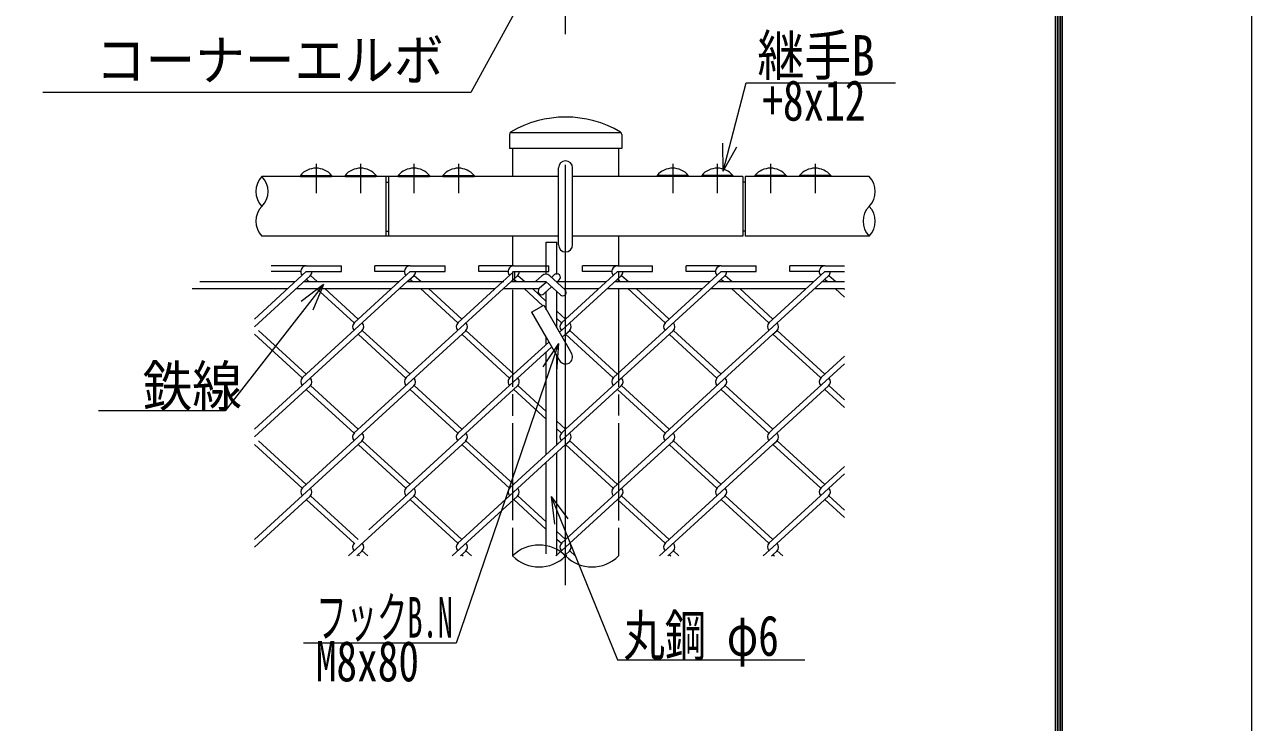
# Model space of a CAD drawing. Units: millimetres, scale not verified. Extents: x -5699 to 5699, y -3329 to 3329.
# Drawn here: x 950 to 2701, y -1440 to -443 of the extents above; entities that cross this region are included whole.
import ezdxf
from ezdxf.enums import TextEntityAlignment as Align

# ---------------------------------------------------------------- set-up
doc = ezdxf.new("R2010")
doc.units = ezdxf.units.MM
doc.header["$LTSCALE"] = 20
doc.linetypes.add('USER1', pattern=[50.5, 30, -9, 2.5, -9])
for name, color, linetype, lineweight in [('0-1_3', 3, 'Continuous', 13), ('0-2_26', 2, 'USER1', 13), ('0-3_1', 1, 'Continuous', 9), ('0-4_27', 7, 'Continuous', 13), ('0-5_28', 7, 'Continuous', 13), ('0-6_23', 2, 'Continuous', 9), ('0-9_11', 59, 'Continuous', 9)]:
    doc.layers.add(name, color=color, linetype=linetype, lineweight=lineweight)
doc.styles.add('ＭＳ ゴシック', font='')
doc.styles.get('ＭＳ ゴシック').set_extended_font_data('MS Gothic')

msp = doc.modelspace()

# ---------------------------------------------------------------- linework, layer by layer
at = {"layer": '0-1_3'}
for p, q in [((1712.4, -757.91), (1712.4, -647.91)), ((1732.4, -757.91), (1732.4, -647.91)), ((1343.94, -658.68), (1388.44, -658.68)), ((1343.94, -658.68), (1343.94, -660.41)), ((1343.94, -660.41), (1388.44, -660.41)), ((1388.44, -658.68), (1388.44, -660.41)), ((1407.58, -658.68), (1452.08, -658.68)), ((1407.58, -658.68), (1407.58, -660.41)), ((1407.58, -660.41), (1452.08, -660.41)), ((1452.08, -658.68), (1452.08, -660.41)), ((1483.6, -658.68), (1528.1, -658.68)), ((1483.6, -658.68), (1483.6, -660.41)), ((1483.6, -660.41), (1528.1, -660.41)), ((1528.1, -658.68), (1528.1, -660.41)), ((1547.24, -658.68), (1591.74, -658.68)), ((1547.24, -658.68), (1547.24, -660.41)), ((1547.24, -660.41), (1591.74, -660.41)), ((1591.74, -658.68), (1591.74, -660.41)), ((1897.56, -658.68), (1853.06, -658.68)), ((1853.06, -658.68), (1853.06, -660.41)), ((1897.56, -660.41), (1853.06, -660.41)), ((1897.56, -658.68), (1897.56, -660.41)), ((1961.2, -658.68), (1916.7, -658.68)), ((1916.7, -658.68), (1916.7, -660.41)), ((1961.2, -660.41), (1916.7, -660.41)), ((1961.2, -658.68), (1961.2, -660.41)), ((2037.21, -658.68), (1992.71, -658.68)), ((1992.71, -658.68), (1992.71, -660.41)), ((2037.21, -660.41), (1992.71, -660.41)), ((2037.21, -658.68), (2037.21, -660.41)), ((2100.85, -658.68), (2056.35, -658.68)), ((2056.35, -658.68), (2056.35, -660.41)), ((2100.85, -660.41), (2056.35, -660.41)), ((2100.85, -658.68), (2100.85, -660.41)), ((1466.07, -668.41), (1469.61, -668.41)), ((1978.73, -668.41), (1975.19, -668.41)), ((1466.07, -738.41), (1469.61, -738.41)), ((1978.73, -738.41), (1975.19, -738.41)), ((1694.9, -754.16), (1709.9, -754.16)), ((1694.9, -799.84), (1694.9, -754.16)), ((1709.9, -800.37), (1709.9, -754.16)), ((1688.69, -802.01), (1679.51, -810.41)), ((1699.95, -802.01), (1721.77, -822)), ((1706.64, -800.37), (1702.4, -804.26)), ((1189.58, -820.41), (1325.75, -820.41)), ((1200.49, -810.41), (1336.67, -810.41)), ((1288.2, -820.41), (1325.75, -820.41)), ((1289.07, -810.41), (1336.67, -810.41)), ((1337.59, -820.41), (1473.77, -820.41)), ((1348.51, -810.41), (1484.68, -810.41)), ((1485.61, -820.41), (1546.99, -820.41)), ((1485.61, -820.41), (1621.79, -820.41)), ((1496.53, -810.41), (1546.99, -810.41)), ((1496.53, -810.41), (1634.08, -810.41)), ((1529.49, -810.41), (1632.7, -810.41)), ((1529.49, -820.41), (1621.79, -820.41)), ((1633.63, -820.41), (1645, -820.41)), ((1633.63, -820.41), (1684.77, -820.41)), ((1644.55, -810.41), (1694.32, -810.41)), ((1645.93, -810.41), (1694.32, -810.41)), ((1656.84, -820.41), (1684.77, -820.41)), ((1695, -811.04), (1684.77, -820.41)), ((1702.4, -817.82), (1691.52, -827.79)), ((1694.32, -810.41), (1715.01, -829.38)), ((1709.12, -810.41), (1780.72, -810.41)), ((1713.4, -807.74), (1709.8, -811.04)), ((1710.48, -810.41), (1780.72, -810.41)), ((1720.03, -820.41), (1769.81, -820.41)), ((1720.03, -820.41), (1769.81, -820.41)), ((1781.65, -820.41), (1917.83, -820.41)), ((1781.65, -820.41), (1829.32, -820.41)), ((1792.56, -810.41), (1928.74, -810.41)), ((1792.56, -810.41), (1818.4, -810.41)), ((1929.67, -820.41), (1991.05, -820.41)), ((1929.67, -820.41), (2065.85, -820.41)), ((1940.58, -810.41), (1991.05, -810.41)), ((1940.58, -810.41), (2076.76, -810.41)), ((2077.69, -820.41), (2120.53, -820.41)), ((2088.6, -810.41), (2120.53, -810.41)), ((1694.9, -848.64), (1694.9, -824.69)), ((1709.9, -863.25), (1709.9, -824.69)), ((1673.92, -853.94), (1691.24, -843.94)), ((1673.92, -853.94), (1694.9, -890.28)), ((1691.24, -843.94), (1727.61, -906.94)), ((1694.9, -850.28), (1694.9, -849.51)), ((1709.9, -876.26), (1709.9, -863.25)), ((1694.65, -889.85), (1713.74, -922.91)), ((1694.9, -899.91), (1694.9, -890.28)), ((1727.61, -906.94), (1731.06, -912.91)), ((1694.9, -1006.84), (1694.9, -910.76)), ((1709.9, -913.76), (1709.9, -913.37)), ((1709.9, -1020.59), (1709.9, -916.26)), ((1694.9, -1057.24), (1694.9, -1006.84)), ((1709.9, -1043.5), (1709.9, -1020.59)), ((1694.9, -1198.96), (1694.9, -1068.09)), ((1709.9, -1202.08), (1709.9, -1054.35))]:
    msp.add_line(p, q, dxfattribs=at)
for centre, radius, start, end in [((1722.4, -647.91), 10, 0, 180), ((1366.19, -677.66), 29.25, 40.47549, 139.52451), ((1429.83, -677.66), 29.25, 40.47549, 139.52451), ((1505.85, -677.66), 29.25, 40.47549, 139.52451), ((1569.49, -677.66), 29.25, 40.47549, 139.52451), ((1875.31, -677.66), 29.25, 40.47549, 139.52451), ((1938.95, -677.66), 29.25, 40.47549, 139.52451), ((2014.96, -677.66), 29.25, 40.47549, 139.52451), ((2078.6, -677.66), 29.25, 40.47549, 139.52451), ((1722.4, -757.91), 10, 180, 0), ((1694.32, -808.15), 8.33, 47.5, 132.5), ((1710.02, -804.05), 5, 312.5, 132.5), ((1688.15, -824.1), 5, 132.5, 312.5), ((1718.39, -825.69), 5, 227.5, 47.5), ((1722.4, -917.91), 10, 210, 30)]:
    msp.add_arc(centre, radius, start, end, dxfattribs=at)
at = {"layer": '0-2_26'}
for p, q in [((1722.4, -456.87), (1722.4, -123.54)), ((1722.4, -1243.75), (1722.4, -560.41)), ((1366.19, -642.2), (1366.19, -683.87)), ((1429.83, -642.2), (1429.83, -683.87)), ((1505.85, -642.2), (1505.85, -683.87)), ((1569.49, -642.2), (1569.49, -683.87)), ((1875.31, -642.2), (1875.31, -683.87)), ((1938.95, -642.2), (1938.95, -683.87)), ((2014.96, -642.2), (2014.96, -683.87)), ((2078.6, -642.2), (2078.6, -683.87))]:
    msp.add_line(p, q, dxfattribs=at)
at = {"layer": '0-3_1'}
for p, q in [((1642.15, -600.27), (1642.15, -620.41)), ((1801.82, -597.91), (1642.98, -597.91)), ((1802.65, -600.27), (1802.65, -620.41)), ((1802.65, -620.41), (1642.15, -620.41)), ((1646.77, -620.41), (1646.77, -660.41)), ((1798.02, -620.41), (1798.02, -660.41)), ((1712.4, -660.41), (1289.07, -660.41)), ((1466.07, -660.41), (1466.07, -745.41)), ((1469.61, -660.41), (1469.61, -745.41)), ((1975.19, -660.41), (1732.4, -660.41)), ((1975.19, -660.41), (1975.19, -745.41)), ((2155.73, -660.41), (1978.73, -660.41)), ((1978.73, -660.41), (1978.73, -745.41)), ((1712.4, -745.41), (1289.07, -745.41)), ((1646.77, -745.41), (1646.77, -788.04)), ((1975.19, -745.41), (1732.4, -745.41)), ((1798.02, -745.41), (1798.02, -788.04)), ((2155.73, -745.41), (1978.73, -745.41)), ((1646.77, -796.04), (1646.77, -810.41)), ((1650.01, -810.41), (1650.01, -796.04)), ((1798.02, -796.04), (1798.02, -810.41)), ((1646.77, -822.04), (1646.77, -960.37)), ((1798.02, -821.77), (1798.02, -960.61)), ((1646.77, -971.22), (1646.77, -1001.76)), ((1798.02, -971.46), (1798.02, -1001.52)), ((1646.77, -1012.61), (1646.77, -1150.96)), ((1798.02, -1012.37), (1798.02, -1151.21)), ((1646.77, -1161.81), (1646.77, -1202.08)), ((1798.02, -1162.06), (1798.02, -1202.08))]:
    msp.add_line(p, q, dxfattribs=at)
for centre, radius, start, end in [((1722.4, -728.34), 152.93, 59.14927, 120.85073), ((1645.9, -600.27), 3.75, 120.85073, 180), ((1798.9, -600.27), 3.75, 0, 59.14927)]:
    msp.add_arc(centre, radius, start, end, dxfattribs=at)
at = {"layer": '0-4_27'}
for centre, radius, start, end in [((1310.45, -681.66), 30.15, 135.18146, 224.81854), ((1267.68, -681.66), 30.15, 315.18146, 44.81854), ((2134.35, -681.66), 30.15, 315.18146, 44.81854), ((1310.45, -724.16), 30.15, 135.18146, 224.81854), ((2177.12, -724.16), 30.15, 135.18146, 224.81854), ((2134.35, -724.16), 30.15, 315.18146, 44.81854), ((1684.59, -1240.13), 53.65, 45.18146, 134.81854), ((1684.59, -1164.03), 53.65, 225.18146, 314.81854), ((1760.21, -1164.03), 53.65, 225.18146, 314.81854)]:
    msp.add_arc(centre, radius, start, end, dxfattribs=at)
at = {"layer": '0-5_28'}
for p, q in [((1947.3, -652.61), (1947, -612.62)), ((1947.3, -652.61), (1967.04, -617.83)), ((1377.07, -814.43), (1345.17, -838.56)), ((1377.07, -814.43), (1361.51, -851.28)), ((1712.35, -898.61), (1566.08, -1326.48)), ((1712.35, -898.61), (1690.05, -931.82)), ((1712.35, -898.61), (1709.64, -938.51)), ((1701.62, -1117.12), (1796.32, -1350.43)), ((1701.62, -1117.12), (1725.75, -1149.03)), ((1701.62, -1117.12), (1706.56, -1156.82)), ((1566.08, -1326.48), (1348.45, -1326.48)), ((1796.32, -1350.43), (2063.89, -1350.43))]:
    msp.add_line(p, q, dxfattribs=at)
for points in [[(1665.85, -396.43), (1587.38, -540.22), (976.22, -540.22)], [(1947.3, -652.61), (1980.08, -526.55), (2193.44, -526.55)], [(1377.07, -814.43), (1236.65, -994.85), (1055.78, -994.85)]]:
    msp.add_lwpolyline(points, dxfattribs=at)
at = {"layer": '0-6_23'}
for points in [[(-5698.58, 2610.62), (2701.42, 2610.62), (2701.42, -3329.38), (-5698.58, -3329.38)], [(-5428.58, 2390.62), (2431.42, 2390.62), (2431.42, -3109.38), (-5428.58, -3109.38)], [(-5426.08, 2388.12), (2428.92, 2388.12), (2428.92, -3106.88), (-5426.08, -3106.88)], [(-5423.58, 2385.62), (2426.42, 2385.62), (2426.42, -3104.38), (-5423.58, -3104.38)], [(-5421.08, 2383.12), (2423.92, 2383.12), (2423.92, -3101.88), (-5421.08, -3101.88)], [(-5418.58, 2380.62), (2421.42, 2380.62), (2421.42, -3099.38), (-5418.58, -3099.38)]]:
    msp.add_lwpolyline(points, close=True, dxfattribs=at)
at = {"layer": '0-9_11'}
for p, q in [((1352.35, -788.04), (1302.35, -788.04)), ((1352.35, -788.04), (1402.35, -788.04)), ((1402.35, -796.04), (1402.35, -788.04)), ((1450.37, -796.04), (1450.37, -788.04)), ((1500.37, -788.04), (1450.37, -788.04)), ((1500.37, -788.04), (1550.37, -788.04)), ((1550.37, -796.04), (1550.37, -788.04)), ((1598.39, -796.04), (1598.39, -788.04)), ((1648.39, -788.04), (1598.39, -788.04)), ((1648.39, -788.04), (1698.39, -788.04)), ((1698.39, -796.04), (1698.39, -788.04)), ((1746.41, -796.04), (1746.41, -788.04)), ((1796.41, -788.04), (1746.41, -788.04)), ((1796.41, -788.04), (1846.41, -788.04)), ((1846.41, -796.04), (1846.41, -788.04)), ((1894.43, -796.04), (1894.43, -788.04)), ((1944.43, -788.04), (1894.43, -788.04)), ((1944.43, -788.04), (1994.43, -788.04)), ((1994.43, -796.04), (1994.43, -788.04)), ((2042.45, -796.04), (2042.45, -788.04)), ((2092.45, -788.04), (2042.45, -788.04)), ((2092.45, -788.04), (2120.53, -788.04)), ((1278.34, -863.86), (1352.35, -796.04)), ((1278.34, -874.71), (1357.76, -801.94)), ((1344.35, -796.04), (1302.35, -796.04)), ((1352.35, -796.04), (1402.35, -796.04)), ((1358.25, -801.44), (1368.04, -810.41)), ((1492.37, -796.04), (1450.37, -796.04)), ((1484.68, -810.41), (1500.37, -796.04)), ((1496.53, -810.41), (1505.78, -801.94)), ((1500.37, -796.04), (1550.37, -796.04)), ((1506.27, -801.44), (1516.06, -810.41)), ((1640.39, -796.04), (1598.39, -796.04)), ((1632.7, -810.41), (1648.39, -796.04)), ((1644.55, -810.41), (1653.79, -801.94)), ((1648.39, -796.04), (1698.39, -796.04)), ((1654.29, -801.44), (1664.08, -810.41)), ((1722.4, -863.86), (1796.41, -796.04)), ((1722.4, -874.71), (1801.81, -801.94)), ((1788.41, -796.04), (1746.41, -796.04)), ((1791, -947.48), (1949.83, -801.94)), ((1796.41, -796.04), (1846.41, -796.04)), ((1802.31, -801.44), (1812.1, -810.41)), ((1864.5, -869.28), (1944.43, -796.04)), ((1936.43, -796.04), (1894.43, -796.04)), ((1944.43, -796.04), (1994.43, -796.04)), ((1950.33, -801.44), (1960.11, -810.41)), ((2018.44, -863.86), (2092.45, -796.04)), ((2018.44, -874.71), (2097.85, -801.94)), ((2084.45, -796.04), (2042.45, -796.04)), ((2092.45, -796.04), (2120.53, -796.04)), ((2098.34, -801.44), (2108.13, -810.41)), ((1346.95, -947.48), (1496.53, -810.41)), ((1352.33, -806.87), (1356.2, -810.41)), ((1367.11, -820.41), (1420.49, -869.32)), ((1378.95, -820.41), (1426.36, -863.86)), ((1420.44, -869.28), (1484.68, -810.41)), ((1494.97, -947.48), (1644.55, -810.41)), ((1500.35, -806.87), (1504.22, -810.41)), ((1515.13, -820.41), (1568.5, -869.32)), ((1526.97, -820.41), (1574.38, -863.86)), ((1568.46, -869.28), (1632.7, -810.41)), ((1648.37, -806.87), (1652.23, -810.41)), ((1663.15, -820.41), (1689.76, -844.8)), ((1674.99, -820.41), (1694.9, -838.66)), ((1796.39, -806.87), (1800.25, -810.41)), ((1811.17, -820.41), (1864.54, -869.32)), ((1823.01, -820.41), (1870.42, -863.86)), ((1944.4, -806.87), (1948.27, -810.41)), ((1959.19, -820.41), (2012.56, -869.32)), ((1971.03, -820.41), (2018.44, -863.86)), ((2092.42, -806.87), (2096.29, -810.41)), ((2107.2, -820.41), (2120.53, -832.62)), ((2119.05, -820.41), (2120.53, -821.77)), ((1693.95, -848.64), (1695.28, -849.86)), ((1709.9, -852.4), (1722.4, -863.86)), ((1709.9, -863.25), (1716.52, -869.32)), ((1713.64, -882.74), (1722.4, -874.71)), ((1716.48, -869.28), (1722.4, -863.86)), ((1939.02, -947.48), (2018.44, -874.71)), ((2012.52, -869.28), (2018.44, -863.86)), ((1278.34, -1021.19), (1432.28, -880.13)), ((1278.34, -885.56), (1346.43, -947.95)), ((1284.24, -880.11), (1352.35, -942.52)), ((1420.16, -1026.88), (1580.3, -880.13)), ((1426.83, -885.99), (1494.5, -947.99)), ((1432.24, -880.09), (1500.37, -942.52)), ((1574.85, -885.99), (1642.49, -947.97)), ((1580.26, -880.09), (1648.39, -942.52)), ((1717.73, -889.83), (1722.4, -885.56)), ((1722.4, -885.56), (1728.32, -880.13)), ((1722.4, -1021.19), (1876.34, -880.13)), ((1722.4, -885.56), (1790.49, -947.95)), ((1728.3, -880.11), (1796.41, -942.52)), ((1864.5, -1026.62), (2018.44, -885.56)), ((1870.89, -885.99), (1938.55, -947.99)), ((1876.29, -880.09), (1944.43, -942.52)), ((2018.44, -885.56), (2024.36, -880.13)), ((2018.44, -885.56), (2086.53, -947.95)), ((2024.34, -880.11), (2092.45, -942.52)), ((1603.96, -994.09), (1702.63, -903.67)), ((1642.99, -947.48), (1698.53, -896.58)), ((2018.44, -1021.19), (2120.53, -927.64)), ((2087.04, -947.48), (2120.53, -916.79)), ((1278.34, -1032.04), (1357.76, -959.27)), ((1346.95, -1104.81), (1505.78, -959.27)), ((1358.27, -958.8), (1426.36, -1021.19)), ((1494.45, -1105.29), (1653.79, -959.27)), ((1506.29, -958.8), (1574.38, -1021.19)), ((1506.29, -958.8), (1574.38, -1021.19)), ((1642.99, -959.27), (1642.47, -958.8)), ((1654.31, -947.95), (1653.79, -947.48)), ((1654.31, -958.8), (1694.9, -995.99)), ((1722.4, -1032.04), (1801.81, -959.27)), ((1791, -1104.81), (1949.83, -959.27)), ((1802.33, -958.8), (1870.42, -1021.19)), ((1950.35, -958.8), (2018.44, -1021.19)), ((2018.44, -1032.04), (2097.85, -959.27)), ((2098.37, -958.8), (2120.53, -979.11)), ((1352.35, -964.23), (1420.46, -1026.64)), ((1500.37, -964.23), (1568.48, -1026.64)), ((1500.37, -964.23), (1568.46, -1026.62)), ((1648.39, -964.23), (1694.9, -1006.84)), ((1796.41, -964.23), (1864.52, -1026.64)), ((1944.43, -964.23), (2012.52, -1026.62)), ((2092.45, -964.23), (2120.53, -989.96)), ((1568.46, -1026.62), (1607.35, -990.98)), ((1709.9, -1009.74), (1722.4, -1021.19)), ((1642.99, -1104.81), (1722.4, -1032.04)), ((1709.9, -1020.59), (1716.48, -1026.62)), ((1716.48, -1026.62), (1722.4, -1021.19)), ((1939.02, -1104.81), (2018.44, -1032.04)), ((2012.52, -1026.62), (2018.44, -1021.19)), ((1278.34, -1178.53), (1432.28, -1037.47)), ((1278.34, -1042.89), (1346.43, -1105.29)), ((1284.24, -1037.45), (1352.35, -1099.86)), ((1426.83, -1043.33), (1494.47, -1105.31)), ((1432.24, -1037.43), (1500.37, -1099.86)), ((1441.36, -1164.78), (1580.3, -1037.47)), ((1568.44, -1183.97), (1722.4, -1042.89)), ((1574.85, -1043.33), (1642.49, -1105.31)), ((1580.26, -1037.43), (1648.39, -1099.86)), ((1722.4, -1042.89), (1728.32, -1037.47)), ((1722.4, -1178.53), (1876.34, -1037.47)), ((1722.4, -1042.89), (1790.49, -1105.29)), ((1728.3, -1037.45), (1796.41, -1099.86)), ((1865.01, -1183.48), (2018.44, -1042.89)), ((1870.89, -1043.33), (1938.53, -1105.31)), ((1876.29, -1037.43), (1944.43, -1099.86)), ((2018.44, -1042.89), (2024.36, -1037.47)), ((2018.44, -1042.89), (2086.53, -1105.29)), ((2024.34, -1037.45), (2092.45, -1099.86)), ((2018.44, -1178.53), (2120.53, -1084.98)), ((2087.04, -1104.81), (2120.53, -1074.13)), ((1278.34, -1189.38), (1357.76, -1116.61)), ((1358.27, -1116.14), (1426.36, -1178.53)), ((1412.5, -1202.08), (1506.29, -1116.14)), ((1506.29, -1116.14), (1574.38, -1178.53)), ((1560.52, -1202.08), (1653.79, -1116.61)), ((1654.31, -1116.14), (1694.9, -1153.33)), ((1722.4, -1189.38), (1801.81, -1116.61)), ((1802.33, -1116.14), (1870.42, -1178.53)), ((1856.56, -1202.08), (1950.35, -1116.14)), ((1950.35, -1116.14), (2018.44, -1178.53)), ((2018.44, -1189.38), (2097.85, -1116.61)), ((2098.37, -1116.14), (2120.53, -1136.44)), ((1352.35, -1121.56), (1420.46, -1183.97)), ((1500.37, -1121.56), (1568.5, -1183.99)), ((1648.39, -1121.56), (1694.9, -1164.18)), ((1796.41, -1121.56), (1864.52, -1183.97)), ((1944.43, -1121.56), (2012.52, -1183.95)), ((2092.45, -1121.56), (2120.53, -1147.29)), ((1709.9, -1167.07), (1722.4, -1178.53)), ((1708.54, -1202.08), (1722.4, -1189.38)), ((1709.9, -1177.92), (1716.5, -1183.97)), ((1716.48, -1183.95), (1722.4, -1178.53)), ((2004.58, -1202.08), (2018.44, -1189.38)), ((2012.52, -1183.95), (2018.44, -1178.53)), ((1424.34, -1202.08), (1432.28, -1194.8)), ((1426.83, -1200.66), (1428.38, -1202.08)), ((1432.24, -1194.76), (1440.22, -1202.08)), ((1572.36, -1202.08), (1580.3, -1194.8)), ((1574.38, -1200.23), (1576.4, -1202.08)), ((1580.26, -1194.76), (1588.24, -1202.08)), ((1722.4, -1200.23), (1728.32, -1194.8)), ((1728.3, -1194.78), (1736.26, -1202.08)), ((1868.4, -1202.08), (1876.34, -1194.8)), ((1870.89, -1200.66), (1872.44, -1202.08)), ((1876.29, -1194.76), (1884.28, -1202.08)), ((2018.44, -1200.23), (2024.36, -1194.8)), ((2024.34, -1194.78), (2032.3, -1202.08))]:
    msp.add_line(p, q, dxfattribs=at)
for points in [[(1720.38, -1202.08), (1722.4, -1200.23), (1724.42, -1202.08)], [(2016.42, -1202.08), (2018.44, -1200.23), (2020.46, -1202.08)]]:
    msp.add_lwpolyline(points, dxfattribs=at)
for centre, start, end in [((1352.35, -796.04), 90, 222.5), ((1500.37, -796.04), 90, 222.5), ((1648.39, -796.04), 90, 222.5), ((1796.41, -796.04), 90, 222.5), ((1944.43, -796.04), 90, 222.5), ((2092.45, -796.04), 90, 222.5), ((1352.35, -796.04), 312.5, 0), ((1500.37, -796.04), 312.5, 0), ((1648.39, -796.04), 312.5, 0), ((1796.41, -796.04), 312.5, 0), ((1944.43, -796.04), 312.5, 0), ((2092.45, -796.04), 312.5, 0), ((1426.36, -874.71), 132.5, 222.5), ((1426.36, -874.71), 132.5, 222.5), ((1426.36, -874.71), 312.5, 42.5), ((1426.36, -874.71), 312.5, 42.5), ((1574.38, -874.71), 132.5, 222.5), ((1574.38, -874.71), 132.5, 222.5), ((1574.38, -874.71), 312.5, 42.5), ((1574.38, -874.71), 312.5, 42.5), ((1722.4, -874.71), 132.5, 222.5), ((1722.4, -874.71), 312.5, 42.5), ((1870.42, -874.71), 132.5, 222.5), ((1870.42, -874.71), 132.5, 222.5), ((1870.42, -874.71), 312.5, 42.5), ((1870.42, -874.71), 312.5, 42.5), ((2018.44, -874.71), 132.5, 222.5), ((2018.44, -874.71), 312.5, 42.5), ((1352.35, -953.38), 132.5, 222.5), ((1352.35, -953.38), 312.5, 42.5), ((1500.37, -953.38), 132.5, 222.5), ((1500.37, -953.38), 312.5, 42.5), ((1648.39, -953.38), 132.5, 227.5), ((1648.39, -953.38), 312.5, 47.5), ((1796.41, -953.38), 132.5, 222.5), ((1796.41, -953.38), 312.5, 42.5), ((1944.43, -953.38), 132.5, 222.5), ((1944.43, -953.38), 312.5, 42.5), ((2092.45, -953.38), 132.5, 222.5), ((2092.45, -953.38), 312.5, 42.5), ((1426.36, -1032.04), 132.5, 222.5), ((1426.36, -1032.04), 132.5, 222.5), ((1426.36, -1032.04), 312.5, 42.5), ((1426.36, -1032.04), 312.5, 42.5), ((1574.38, -1032.04), 132.5, 222.5), ((1574.38, -1032.04), 132.5, 222.5), ((1574.38, -1032.04), 312.5, 42.5), ((1574.38, -1032.04), 312.5, 42.5), ((1722.4, -1032.04), 132.5, 222.5), ((1722.4, -1032.04), 312.5, 42.5), ((1870.42, -1032.04), 132.5, 222.5), ((1870.42, -1032.04), 132.5, 222.5), ((1870.42, -1032.04), 312.5, 42.5), ((1870.42, -1032.04), 312.5, 42.5), ((2018.44, -1032.04), 132.5, 222.5), ((2018.44, -1032.04), 312.5, 42.5), ((1352.35, -1110.71), 132.5, 222.5), ((1352.35, -1110.71), 312.5, 42.5), ((1500.37, -1110.71), 132.5, 222.5), ((1500.37, -1110.71), 312.5, 42.5), ((1648.39, -1110.71), 132.5, 222.5), ((1648.39, -1110.71), 312.5, 42.5), ((1796.41, -1110.71), 132.5, 222.5), ((1796.41, -1110.71), 312.5, 42.5), ((1944.43, -1110.71), 132.5, 222.5), ((1944.43, -1110.71), 312.5, 42.5), ((2092.45, -1110.71), 132.5, 222.5), ((2092.45, -1110.71), 312.5, 42.5), ((1426.36, -1189.38), 132.5, 222.5), ((1426.36, -1189.38), 132.5, 222.5), ((1426.36, -1189.38), 312.5, 42.5), ((1426.36, -1189.38), 312.5, 42.5), ((1574.38, -1189.38), 132.5, 222.5), ((1574.38, -1189.38), 132.5, 222.5), ((1574.38, -1189.38), 312.5, 42.5), ((1574.38, -1189.38), 312.5, 42.5), ((1722.4, -1189.38), 132.5, 222.5), ((1722.4, -1189.38), 312.5, 42.5), ((1870.42, -1189.38), 132.5, 222.5), ((1870.42, -1189.38), 132.5, 222.5), ((1870.42, -1189.38), 312.5, 42.5), ((1870.42, -1189.38), 312.5, 42.5), ((2018.44, -1189.38), 132.5, 222.5), ((2018.44, -1189.38), 312.5, 42.5)]:
    msp.add_arc(centre, 8, start, end, dxfattribs=at)

# ---------------------------------------------------------------- texts
at = {"layer": '0-5_28', "style": 'ＭＳ ゴシック'}
for s, height, width, p in [('継手B', 57.77, 0.85, (1996.23, -533.59)), ('コーナーエルボ', 57.77, 0.9, (1051.97, -540.31)), ('+8x12', 57.77, 0.75, (2003.2, -597.85)), ('鉄線', 57.77, 0.9, (1118.64, -1005.79)), ('フックB.N', 57.77, 0.55, (1366.59, -1335.9)), ('丸鋼 φ6', 57.73, 0.75, (1805.01, -1361.91)), ('M8x80', 57.77, 0.75, (1365.88, -1398.37))]:
    msp.add_text(s, height=height, dxfattribs=dict(at, width=width)).set_placement(p, align=Align.BOTTOM_LEFT)

doc.saveas('drawing.dxf')
